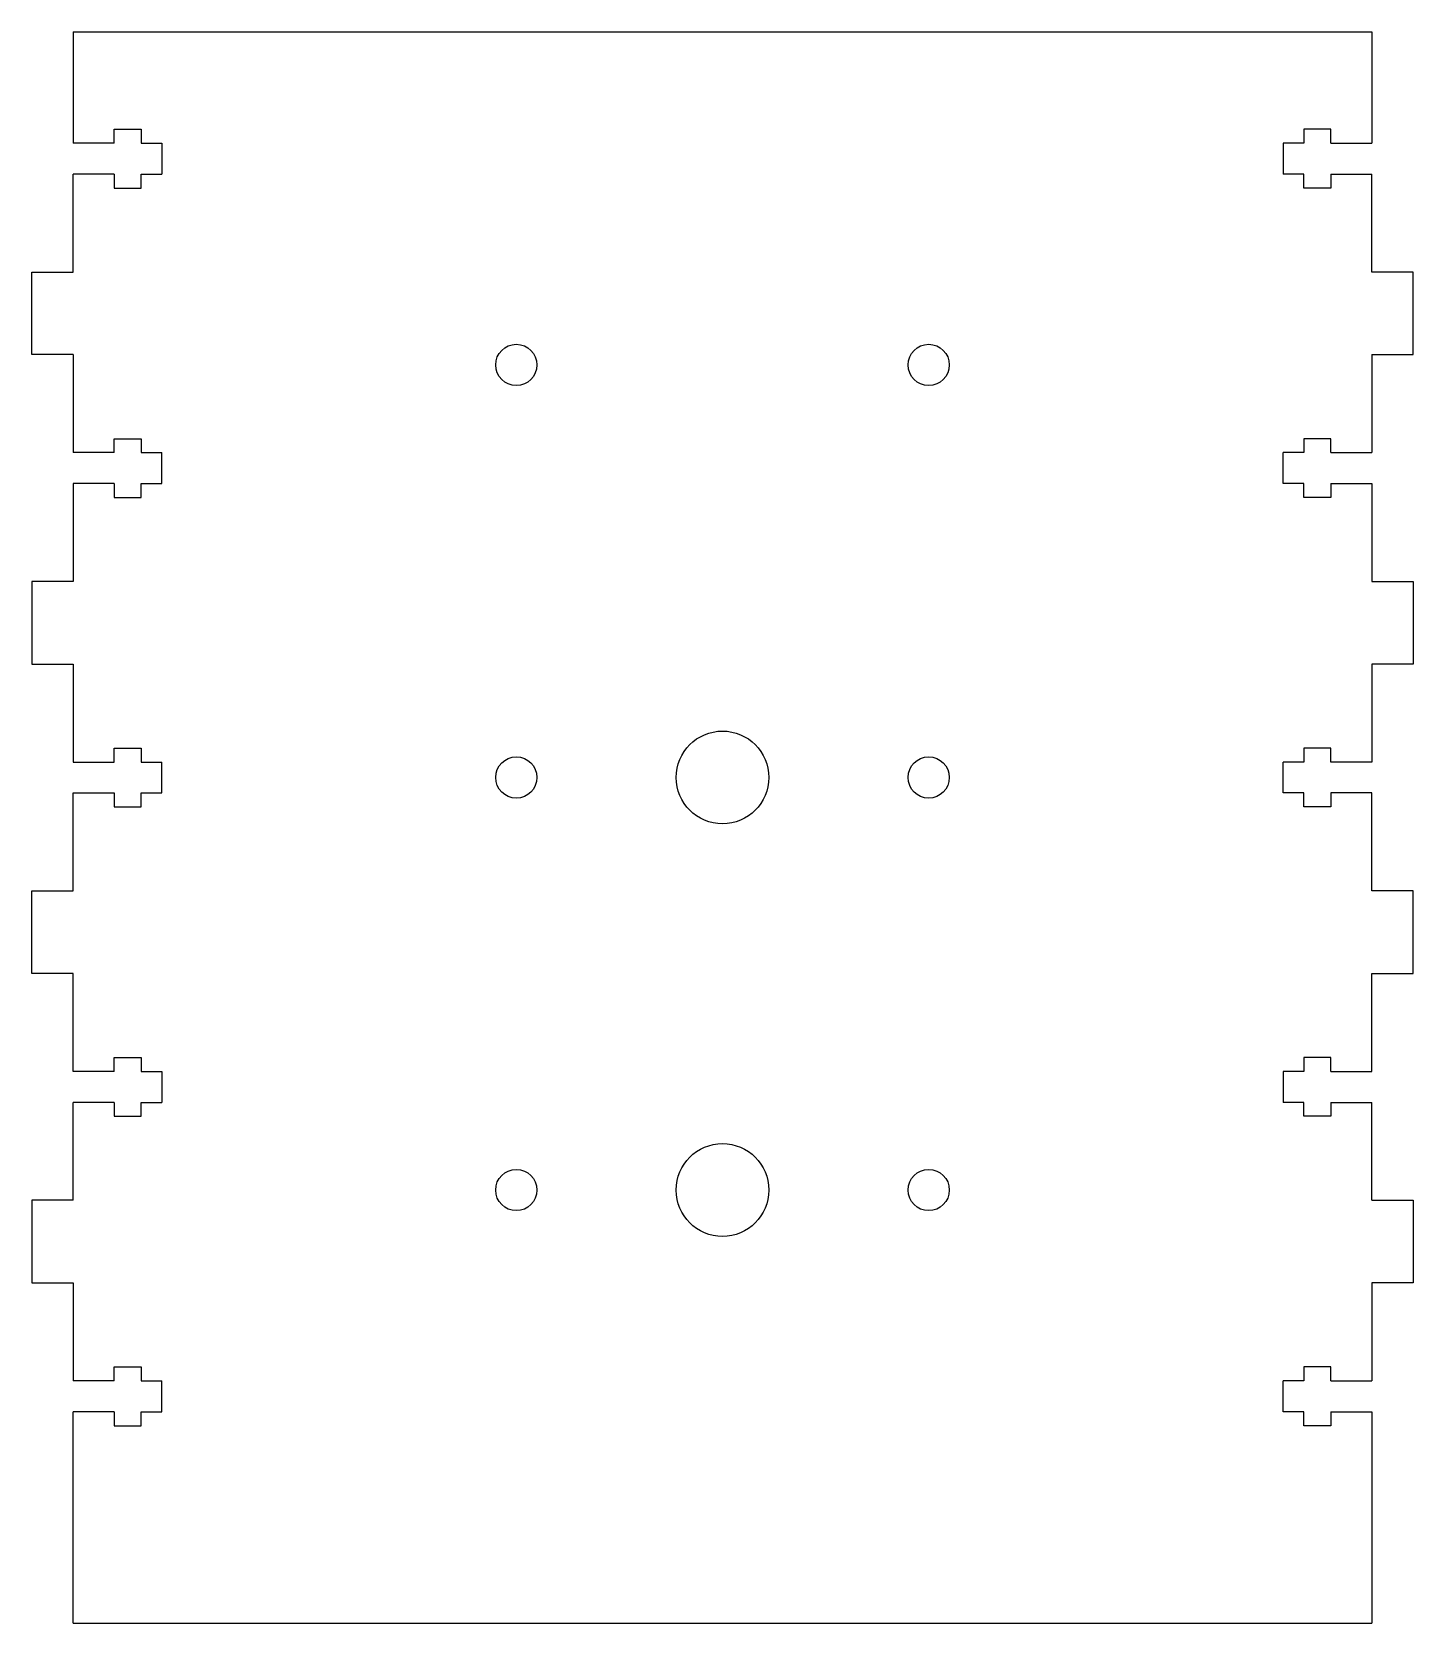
# Model space of a CAD drawing. Header units: millimetres. Extents: x 141 to 275, y -34 to 120.
import ezdxf

# ---------------------------------------------------------------- set-up
doc = ezdxf.new("R2010")
doc.units = ezdxf.units.MM

msp = doc.modelspace()

# ---------------------------------------------------------------- linework, layer by layer
at = {"color": 7, "linetype": 'Continuous', "lineweight": 25}
for p, q in [((145, 120.3), (271, 120.3)), ((145, 120.3), (145, 109.5)), ((271, 120.3), (271, 109.5)), ((149, 110.85), (151.6, 110.85)), ((149, 109.5), (149, 110.85)), ((151.6, 110.85), (151.6, 109.5)), ((267, 110.85), (264.4, 110.85)), ((264.4, 110.85), (264.4, 109.5)), ((267, 109.5), (267, 110.85)), ((149, 109.5), (145, 109.5)), ((151.6, 109.5), (153.6, 109.5)), ((153.6, 109.5), (153.6, 106.5)), ((264.4, 109.5), (262.4, 109.5)), ((262.4, 109.5), (262.4, 106.5)), ((267, 109.5), (271, 109.5)), ((145, 97), (145, 106.5)), ((149, 106.5), (145, 106.5)), ((149, 106.5), (149, 105.15)), ((151.6, 105.15), (151.6, 106.5)), ((151.6, 106.5), (153.6, 106.5)), ((264.4, 106.5), (262.4, 106.5)), ((264.4, 105.15), (264.4, 106.5)), ((267, 106.5), (267, 105.15)), ((267, 106.5), (271, 106.5)), ((271, 97), (271, 106.5)), ((149, 105.15), (151.6, 105.15)), ((267, 105.15), (264.4, 105.15)), ((141, 89), (141, 97)), ((141, 97), (145, 97)), ((275, 97), (271, 97)), ((275, 89), (275, 97)), ((145, 89), (141, 89)), ((145, 89), (145, 79.5)), ((271, 89), (275, 89)), ((271, 89), (271, 79.5)), ((149, 80.85), (151.6, 80.85)), ((149, 79.5), (149, 80.85)), ((151.6, 80.85), (151.6, 79.5)), ((267, 80.85), (264.4, 80.85)), ((264.4, 80.85), (264.4, 79.5)), ((267, 79.5), (267, 80.85)), ((149, 79.5), (145, 79.5)), ((151.6, 79.5), (153.6, 79.5)), ((153.6, 76.5), (153.6, 79.5)), ((264.4, 79.5), (262.4, 79.5)), ((262.4, 76.5), (262.4, 79.5)), ((267, 79.5), (271, 79.5)), ((145, 76.5), (145, 67)), ((149, 76.5), (145, 76.5)), ((149, 76.5), (149, 75.15)), ((151.6, 75.15), (151.6, 76.5)), ((151.6, 76.5), (153.6, 76.5)), ((264.4, 76.5), (262.4, 76.5)), ((264.4, 75.15), (264.4, 76.5)), ((267, 76.5), (267, 75.15)), ((267, 76.5), (271, 76.5)), ((271, 76.5), (271, 67)), ((149, 75.15), (151.6, 75.15)), ((267, 75.15), (264.4, 75.15)), ((141, 67), (141, 59)), ((145, 67), (141, 67)), ((271, 67), (275, 67)), ((275, 67), (275, 59)), ((141, 59), (145, 59)), ((145, 59), (145, 49.5)), ((275, 59), (271, 59)), ((271, 59), (271, 49.5)), ((145, 49.5), (149, 49.5)), ((149, 50.85), (151.6, 50.85)), ((149, 49.5), (149, 50.85)), ((151.6, 50.85), (151.6, 49.5)), ((151.6, 49.5), (153.6, 49.5)), ((153.6, 46.5), (153.6, 49.5)), ((264.4, 49.5), (262.4, 49.5)), ((262.4, 46.5), (262.4, 49.5)), ((267, 50.85), (264.4, 50.85)), ((264.4, 50.85), (264.4, 49.5)), ((267, 49.5), (267, 50.85)), ((271, 49.5), (267, 49.5)), ((145, 37), (145, 46.5)), ((145, 46.5), (149, 46.5)), ((149, 46.5), (149, 45.15)), ((151.6, 45.15), (151.6, 46.5)), ((151.6, 46.5), (153.6, 46.5)), ((264.4, 46.5), (262.4, 46.5)), ((264.4, 45.15), (264.4, 46.5)), ((267, 46.5), (267, 45.15)), ((271, 46.5), (267, 46.5)), ((271, 37), (271, 46.5)), ((149, 45.15), (151.6, 45.15)), ((267, 45.15), (264.4, 45.15)), ((141, 29), (141, 37)), ((141, 37), (145, 37)), ((275, 37), (271, 37)), ((275, 29), (275, 37)), ((145, 29), (141, 29)), ((145, 19.5), (145, 29)), ((271, 29), (275, 29)), ((271, 19.5), (271, 29)), ((149, 20.85), (151.6, 20.85)), ((149, 19.5), (149, 20.85)), ((151.6, 20.85), (151.6, 19.5)), ((267, 20.85), (264.4, 20.85)), ((264.4, 20.85), (264.4, 19.5)), ((267, 19.5), (267, 20.85)), ((149, 19.5), (145, 19.5)), ((151.6, 19.5), (153.6, 19.5)), ((153.6, 19.5), (153.6, 16.5)), ((264.4, 19.5), (262.4, 19.5)), ((262.4, 19.5), (262.4, 16.5)), ((267, 19.5), (271, 19.5)), ((145, 7), (145, 16.5)), ((149, 16.5), (145, 16.5)), ((149, 16.5), (149, 15.15)), ((151.6, 15.15), (151.6, 16.5)), ((151.6, 16.5), (153.6, 16.5)), ((264.4, 16.5), (262.4, 16.5)), ((264.4, 15.15), (264.4, 16.5)), ((267, 16.5), (267, 15.15)), ((267, 16.5), (271, 16.5)), ((271, 7), (271, 16.5)), ((149, 15.15), (151.6, 15.15)), ((267, 15.15), (264.4, 15.15)), ((141, 7), (141, -1)), ((145, 7), (141, 7)), ((271, 7), (275, 7)), ((275, 7), (275, -1)), ((141, -1), (145, -1)), ((145, -1), (145, -10.5)), ((275, -1), (271, -1)), ((271, -1), (271, -10.5)), ((149, -9.15), (151.6, -9.15)), ((149, -10.5), (149, -9.15)), ((151.6, -9.15), (151.6, -10.5)), ((267, -9.15), (264.4, -9.15)), ((264.4, -9.15), (264.4, -10.5)), ((267, -10.5), (267, -9.15)), ((149, -10.5), (145, -10.5)), ((151.6, -10.5), (153.6, -10.5)), ((153.6, -13.5), (153.6, -10.5)), ((264.4, -10.5), (262.4, -10.5)), ((262.4, -13.5), (262.4, -10.5)), ((267, -10.5), (271, -10.5)), ((149, -13.5), (145, -13.5)), ((145, -34), (145, -13.5)), ((149, -13.5), (149, -14.85)), ((151.6, -14.85), (151.6, -13.5)), ((151.6, -13.5), (153.6, -13.5)), ((264.4, -13.5), (262.4, -13.5)), ((264.4, -14.85), (264.4, -13.5)), ((267, -13.5), (267, -14.85)), ((267, -13.5), (271, -13.5)), ((271, -13.5), (271, -34)), ((149, -14.85), (151.6, -14.85)), ((267, -14.85), (264.4, -14.85)), ((145, -34), (271, -34))]:
    msp.add_line(p, q, dxfattribs=at)
for centre, radius in [((188, 88), 2), ((228, 88), 2), ((208, 48), 4.5), ((188, 48), 2), ((228, 48), 2), ((208, 8), 4.5), ((188, 8), 2), ((228, 8), 2)]:
    msp.add_circle(centre, radius, dxfattribs=at)

doc.saveas('drawing.dxf')
